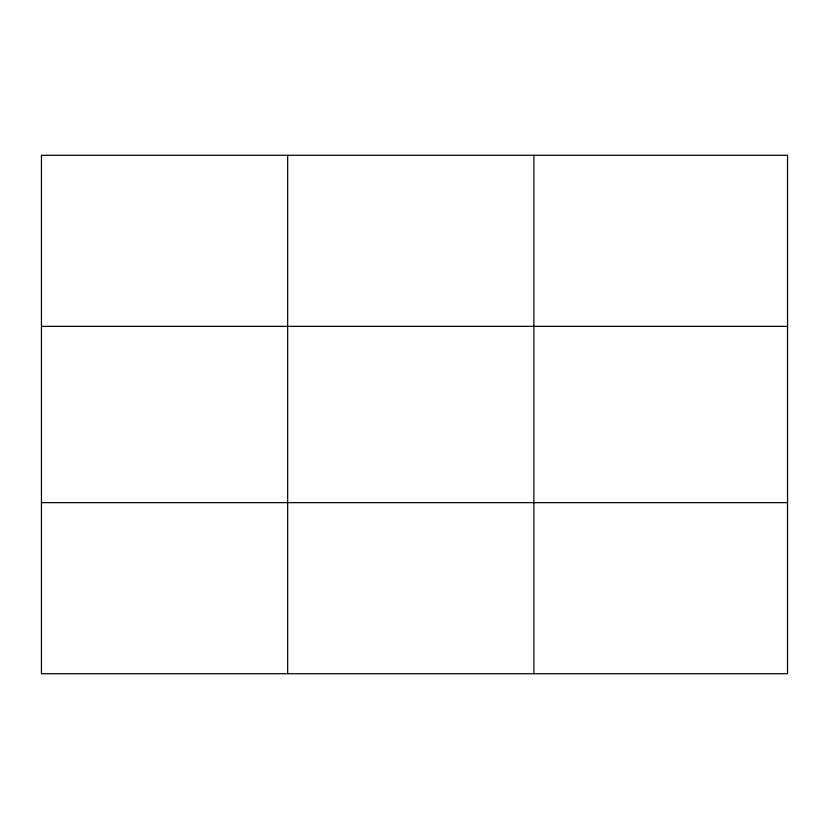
<?xml version="1.0" encoding="UTF-8"?>
<svg xmlns="http://www.w3.org/2000/svg" width="829" height="829" viewBox="0 0 829 829"><rect width="100%" height="100%" fill="white"/><g stroke="black" fill="none" stroke-linecap="round" stroke-linejoin="round"><path stroke-width="1.24" d="M287.663 673.718L287.663 155.282M533.876 673.718L533.876 155.282M41.45 326.367L787.55 326.367M41.45 502.633L787.55 502.633M787.55 588.175L787.55 673.718L41.45 673.718L41.45 155.282L787.55 155.282L787.55 588.175"/></g></svg>
